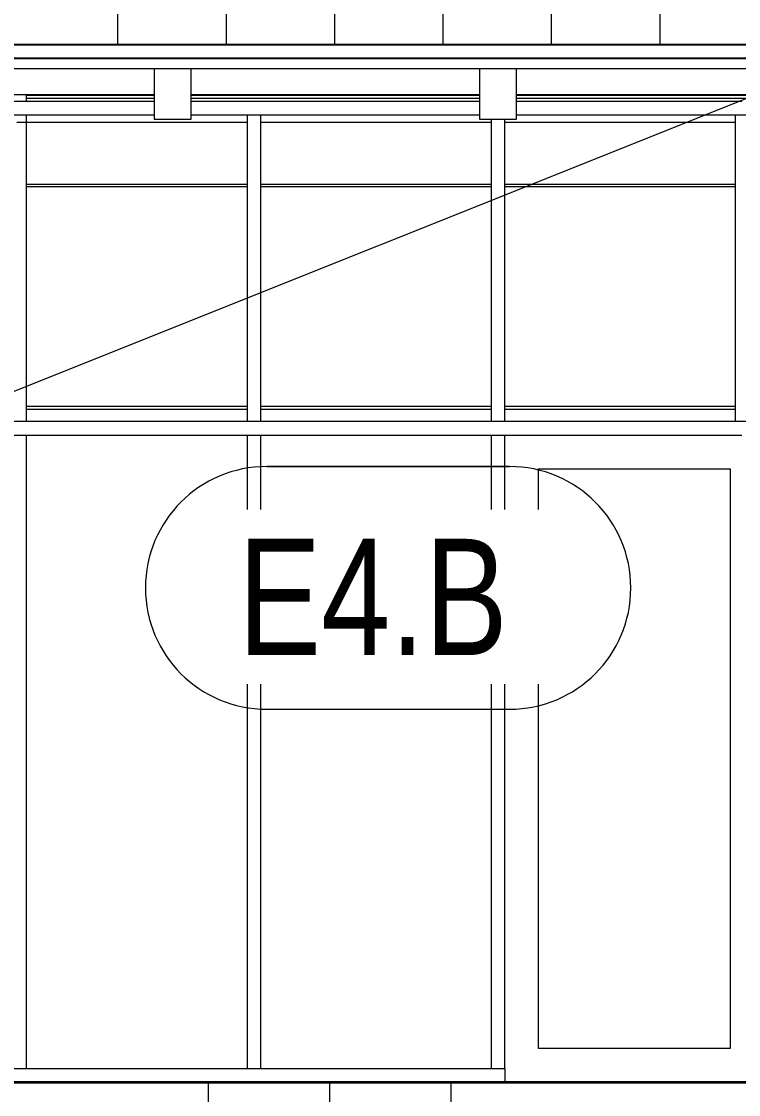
# Model space of a CAD drawing. Header units: inches. Extents: x 20230 to 40520, y -638 to 835.
# Drawn here: x 22617.1 to 22723.5, y -1.8 to 157.4 of the extents above; entities that cross this region are included whole.
import ezdxf

# ---------------------------------------------------------------- set-up
doc = ezdxf.new("R2010")
doc.units = ezdxf.units.IN
doc.header["$MEASUREMENT"] = 0
doc.linetypes.add('Grid Line 1_2_', pattern=[0.875, 0.5, -0.125, 0.125, -0.125])
for name, color, linetype, lineweight in [('A-ANNO-KEYN', 231, 'Continuous', 9), ('A-DOOR', 31, 'Continuous', 9), ('A-FLOR-LEVL', 51, 'Continuous', 9), ('A-GLAZ-CWMG', 51, 'Continuous', 9), ('A-ROOF', 132, 'Continuous', 9), ('A-ROOF-PATT', 132, 'Continuous', 9), ('A-WALL-IDEN', 211, 'Continuous', 9), ('C-TOPO', 7, 'Continuous', 9), ('I-WALL', 2, 'Continuous', 9), ('S-BEAM', 12, 'Continuous', 9)]:
    doc.layers.add(name, color=color, linetype=linetype, lineweight=lineweight)
doc.styles.add('Century Gothic', font='GOTHIC.TTF', dxfattribs={"width": 0.8, "height": 17.245342})

# ---------------------------------------------------------------- blocks, each defined once
blk = doc.blocks.new('Girt_C - 8_D-1405486-Elevation - West')
at = {"layer": 'S-BEAM'}
for p, q in [((22617.8, 100.3), (22650.62, 100.3)), ((22652.62, 100.3), (22686.8, 100.3)), ((22688.8, 100.3), (22722.99, 100.3)), ((22650.62, 99.82), (22617.8, 99.82)), ((22686.8, 99.82), (22652.62, 99.82)), ((22722.99, 99.82), (22688.8, 99.82))]:
    blk.add_line(p, q, dxfattribs=at)
blk = doc.blocks.new('W-Wide Flange - W12X19-1098423-Elevation - West')
at = {"layer": 'S-BEAM'}
for p, q in [((22617.8, 133.2), (22650.62, 133.2)), ((22617.8, 132.85), (22650.62, 132.85)), ((22652.62, 133.2), (22686.8, 133.2)), ((22652.62, 132.85), (22686.8, 132.85)), ((22688.8, 133.2), (22722.99, 133.2)), ((22688.8, 132.85), (22722.99, 132.85))]:
    blk.add_line(p, q, dxfattribs=at)
blk = doc.blocks.new('Rectangular Mullion - Exterior 2_ x 4_5_-1135280-Elevation - West')
at = {"layer": 'A-GLAZ-CWMG'}
blk.add_line((22651.62, 2), (22615.43, 2), dxfattribs=at)
blk = doc.blocks.new('Rectangular Mullion - Exterior 2_ x 4_5_-1135281-Elevation - West')
at = {"layer": 'A-GLAZ-CWMG'}
for p, q in [((22651.62, 98), (22615.43, 98)), ((22615.43, 96), (22651.62, 96))]:
    blk.add_line(p, q, dxfattribs=at)
blk = doc.blocks.new('Rectangular Mullion - Exterior 2_ x 4_5_-V4-Elevation - West')
at = {"layer": 'A-GLAZ-CWMG'}
for p, q in [((22636.8, 145.5), (22615.43, 145.5)), ((22651.62, 145.5), (22642.3, 145.5)), ((22615.43, 143.5), (22636.8, 143.5)), ((22642.3, 143.5), (22651.62, 143.5))]:
    blk.add_line(p, q, dxfattribs=at)
blk = doc.blocks.new('Rectangular Mullion - Exterior 2_ x 4_5_-1135330-Elevation - West')
at = {"layer": 'A-GLAZ-CWMG'}
for q in [(22651.62, 2), (22688.8, 0)]:
    blk.add_line((22688.8, 2), q, dxfattribs=at)
blk = doc.blocks.new('Rectangular Mullion - Exterior 2_ x 4_5_-1142343-Elevation - West')
at = {"layer": 'A-GLAZ-CWMG'}
for p, q in [((22614.43, 96), (22616.43, 96)), ((22614.43, 96), (22614.43, 2)), ((22616.43, 2), (22616.43, 96)), ((22616.43, 2), (22614.43, 2))]:
    blk.add_line(p, q, dxfattribs=at)
blk = doc.blocks.new('Rectangular Mullion - Exterior 2_ x 4_5_-1142344-Elevation - West')
at = {"layer": 'A-GLAZ-CWMG'}
for p, q in [((22614.43, 143.5), (22616.43, 143.5)), ((22614.43, 143.5), (22614.43, 98)), ((22616.43, 98), (22616.43, 143.5)), ((22616.43, 98), (22614.43, 98))]:
    blk.add_line(p, q, dxfattribs=at)
blk = doc.blocks.new('Sliding Door - one-1327198-Elevation - West')
at = {"layer": 'A-DOOR'}
for p, q in [((22727.24, 0), (22727.24, 96)), ((22693.8, 5), (22693.8, 91)), ((22693.8, 91), (22722.24, 91)), ((22722.24, 91), (22722.24, 5)), ((22732.24, 91), (22732.24, 5)), ((22732.24, 91), (22754.18, 91)), ((22754.18, 5), (22754.18, 91)), ((22722.24, 5), (22693.8, 5)), ((22732.24, 5), (22754.18, 5))]:
    blk.add_line(p, q, dxfattribs=at)
blk = doc.blocks.new('Rectangular Mullion - Exterior 2_ x 4_5_-V5-Elevation - West')
at = {"layer": 'A-GLAZ-CWMG'}
for p, q in [((22685.05, 145.5), (22651.62, 145.5)), ((22651.62, 143.5), (22685.05, 143.5))]:
    blk.add_line(p, q, dxfattribs=at)
blk = doc.blocks.new('Rectangular Mullion - Exterior 2_ x 4_5_-V6-Elevation - West')
at = {"layer": 'A-GLAZ-CWMG'}
for p, q in [((22723.99, 145.5), (22690.55, 145.5)), ((22690.55, 143.5), (22723.99, 143.5))]:
    blk.add_line(p, q, dxfattribs=at)
blk = doc.blocks.new('Rectangular Mullion - Exterior 2_ x 4_5_-V7-Elevation - West')
at = {"layer": 'A-GLAZ-CWMG'}
for p, q in [((22686.8, 142.86), (22686.8, 98)), ((22688.8, 98), (22688.8, 142.86)), ((22688.8, 98), (22686.8, 98))]:
    blk.add_line(p, q, dxfattribs=at)
blk = doc.blocks.new('Dimension Lumber - 5_5 x 7_5 Glulam-1403169-Elevation - West')
at = {"layer": 'S-BEAM'}
for p, q in [((22787.05, 150.35), (22781.55, 150.35)), ((22781.55, 150.35), (22781.55, 142.86)), ((22787.05, 142.86), (22787.05, 150.35)), ((22781.55, 142.86), (22787.05, 142.86))]:
    blk.add_line(p, q, dxfattribs=at)
blk = doc.blocks.new('Girt_C - 8_D-V11-Elevation - West')
at = {"layer": 'S-BEAM'}
for p, q in [((22617.8, 146.42), (22636.8, 146.42)), ((22636.8, 145.94), (22617.8, 145.94)), ((22642.3, 146.42), (22685.05, 146.42)), ((22685.05, 145.94), (22642.3, 145.94)), ((22690.55, 146.42), (22733.3, 146.42)), ((22733.3, 145.94), (22690.55, 145.94)), ((22616.43, 142.44), (22650.62, 142.44)), ((22652.62, 142.44), (22686.8, 142.44)), ((22688.8, 142.44), (22722.99, 142.44))]:
    blk.add_line(p, q, dxfattribs=at)
blk = doc.blocks.new('HSS-Hollow Structural Section - HSS1-1_2X1-1_2X1_8 - Obsolete-1396638-Elevation - West')
at = {"layer": 'S-BEAM'}
for p, q in [((22808.3, 151.91), (22542.93, 151.91)), ((22542.93, 150.36), (22808.3, 150.36))]:
    blk.add_line(p, q, dxfattribs=at)
blk = doc.blocks.new('Wall Tag - 1_4_-1369832-Elevation - West')
at = {"layer": 'A-WALL-IDEN', "color": 153}
for p, q in [((22653.51, 91.34), (22689.51, 91.34)), ((22689.51, 91.34), (22653.51, 91.34)), ((22653.51, 55.34), (22689.51, 55.34)), ((22653.51, 55.34), (22689.51, 55.34))]:
    blk.add_line(p, q, dxfattribs=at)
for centre, start, end in [((22653.51, 73.34), 90, 270), ((22653.51, 73.34), 90, 270), ((22689.51, 73.34), 270, 90), ((22689.51, 73.34), 270, 90)]:
    blk.add_arc(centre, 18, start, end, dxfattribs=at)

msp = doc.modelspace()

# ---------------------------------------------------------------- hatches: boundary and pattern name
at = {"layer": 'A-ROOF-PATT'}
h = msp.add_hatch(dxfattribs=at)
h.set_pattern_fill('FP_2', color=256, style=0, pattern_type=2)
h.set_pattern_definition([(90, (180.953, -760.156), (-16.082, 1e-15), [])])
h.paths.add_polyline_path([(22666.03, 153.89), (22808.3, 153.89), (22808.3, 157.35), (22786.55, 157.35), (22786.55, 158.5), (22617.8, 158.5), (22617.8, 157.5), (22613.05, 157.5), (22613.05, 158.5), (22545, 158.5), (22544.98, 157.82), (22543.92, 157.77), (22541.1, 157.82), (22541.1, 158.5), (22352, 158.5), (22351.98, 157.82), (22350.92, 157.77), (22348.1, 157.83), (22348.1, 158.5), (22338.74, 158.5), (22338.74, 187.44), (21121.8, 187.45), (21121.8, 187.6), (20889.05, 187.6), (20889.05, 157.87), (20878.55, 157.87), (20878.55, 154.73), (22519.05, 154.69), (22519.05, 153.89), (22661.19, 153.89)], flags=0)
at = {"layer": 'C-TOPO'}
h = msp.add_hatch(dxfattribs=at)
h.set_pattern_fill('FP_12', color=256, style=0, pattern_type=2)
h.set_pattern_definition([(0, (22782.816, 0), (48, 48), [48, -48]), (0, (22782.816, 18), (48, 48), [48, -48]), (0, (22782.816, 36), (48, 48), [48, -48]), (90, (22788.816, 42), (-48, 48), [48, -48]), (90, (22806.816, 42), (-48, 48), [48, -48]), (90, (22824.816, 42), (-48, 48), [48, -48])])
h.paths.add_polyline_path([(23034, -79.68), (23034, 0), (20555.04, 0), (20555.04, -79.68), (23032.45, -79.68)], flags=0)

# ---------------------------------------------------------------- linework, layer by layer
at = {"layer": 'A-ANNO-KEYN', "color": 153}
msp.add_line((22468.83, 43.64), (22969.88, 244.02), dxfattribs=at)
at = {"layer": 'A-FLOR-LEVL', "linetype": 'Grid Line 1_2_'}
msp.add_line((20361.6, 0), (23817.88, 0), dxfattribs=at)
at = {"layer": 'A-ROOF', "lineweight": 25}
for p, q in [((22808.3, 153.89), (22519.05, 153.89)), ((22519.05, 151.89), (22808.3, 151.89))]:
    msp.add_line(p, q, dxfattribs=at)
at = {"layer": 'C-TOPO', "lineweight": 35}
msp.add_line((22956.74, 0), (22588.7, 0), dxfattribs=at)
at = {"layer": 'C-TOPO'}
msp.add_line((22956.74, 0), (22588.7, 0), dxfattribs=at)
at = {"layer": 'I-WALL'}
for p, q in [((22594.05, 146.5), (22636.8, 146.5)), ((22617.8, 146.5), (22617.8, 145.5)), ((22642.3, 146.5), (22685.05, 146.5)), ((22690.55, 146.5), (22733.3, 146.5)), ((22617.8, 143.5), (22617.8, 98)), ((22617.8, 96), (22617.8, 2))]:
    msp.add_line(p, q, dxfattribs=at)

# ---------------------------------------------------------------- block references
at = {"layer": 'A-DOOR'}
msp.add_blockref('Sliding Door - one-1327198-Elevation - West', (0, 0), dxfattribs=at)
at = {"layer": 'A-GLAZ-CWMG'}
for name, p in [('Rectangular Mullion - Exterior 2_ x 4_5_-V4-Elevation - West', (0, 0)), ('Rectangular Mullion - Exterior 2_ x 4_5_-V5-Elevation - West', (0, 0)), ('Rectangular Mullion - Exterior 2_ x 4_5_-V6-Elevation - West', (0, 0)), ('Rectangular Mullion - Exterior 2_ x 4_5_-1142344-Elevation - West', (36.19, 0)), ('Rectangular Mullion - Exterior 2_ x 4_5_-1142344-Elevation - West', (108.56, 0)), ('Rectangular Mullion - Exterior 2_ x 4_5_-V7-Elevation - West', (0, 0)), ('Rectangular Mullion - Exterior 2_ x 4_5_-1135281-Elevation - West', (0, 0)), ('Rectangular Mullion - Exterior 2_ x 4_5_-1135281-Elevation - West', (36.19, 0)), ('Rectangular Mullion - Exterior 2_ x 4_5_-1135281-Elevation - West', (72.37, 0)), ('Rectangular Mullion - Exterior 2_ x 4_5_-1142343-Elevation - West', (36.19, 0)), ('Rectangular Mullion - Exterior 2_ x 4_5_-1142343-Elevation - West', (72.37, 0)), ('Rectangular Mullion - Exterior 2_ x 4_5_-1135280-Elevation - West', (0, 0)), ('Rectangular Mullion - Exterior 2_ x 4_5_-1135330-Elevation - West', (0, 0))]:
    msp.add_blockref(name, p, dxfattribs=at)
at = {"layer": 'A-WALL-IDEN', "color": 153}
msp.add_blockref('Wall Tag - 1_4_-1369832-Elevation - West', (0, 0), dxfattribs=at)
at = {"layer": 'S-BEAM'}
for name, p in [('HSS-Hollow Structural Section - HSS1-1_2X1-1_2X1_8 - Obsolete-1396638-Elevation - West', (0, 0)), ('Dimension Lumber - 5_5 x 7_5 Glulam-1403169-Elevation - West', (-144.75, 0)), ('Dimension Lumber - 5_5 x 7_5 Glulam-1403169-Elevation - West', (-96.5, 0)), ('Girt_C - 8_D-V11-Elevation - West', (0, 0)), ('W-Wide Flange - W12X19-1098423-Elevation - West', (0, 0)), ('Girt_C - 8_D-1405486-Elevation - West', (0, 0))]:
    msp.add_blockref(name, p, dxfattribs=at)

# ---------------------------------------------------------------- next in the draw order: texts
at = {"layer": 'A-WALL-IDEN', "insert": (22669.25, 80.62), "char_height": 17.245, "width": 43.848, "attachment_point": 2, "line_spacing_factor": 0.984117, "style": 'Century Gothic', "bg_fill": 3, "box_fill_scale": 1.25, "bg_fill_color": 0, "bg_fill_transparency": 0}
msp.add_mtext('E4.B', dxfattribs=at)

doc.saveas('drawing.dxf')
